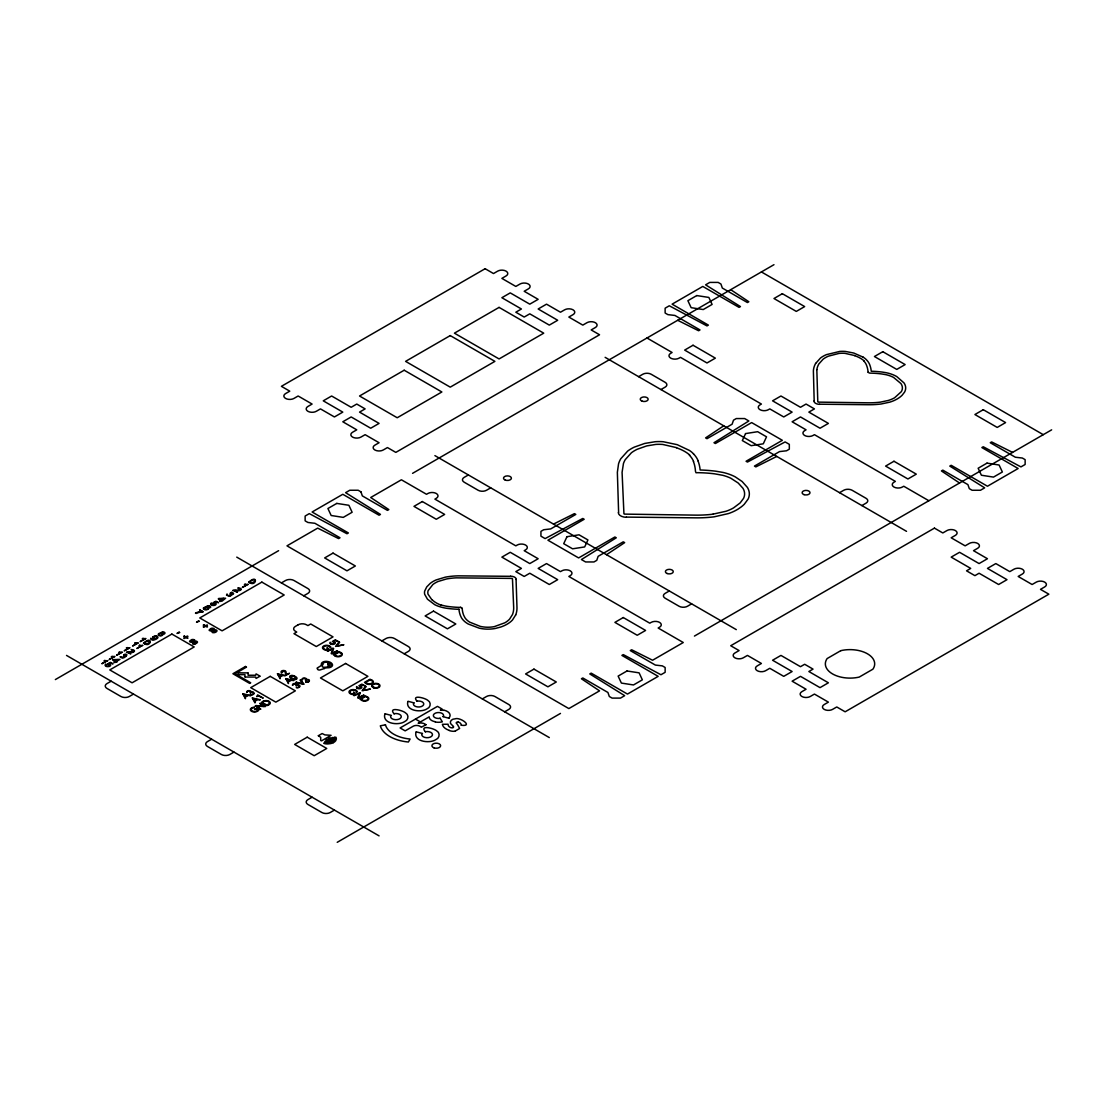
<?xml version="1.0" encoding="UTF-8"?>
<svg xmlns="http://www.w3.org/2000/svg" width="1107" height="1107" viewBox="0 0 1107 1107"><rect width="100%" height="100%" fill="white"/><g stroke="black" fill="none" stroke-linecap="round" stroke-linejoin="round"><path stroke-width="1.5" d="M322.843 664.449C320.324 668.033 324.78 667.396 327.686 666.926M816.828 369.641L817.796 401.799A1.508 0.872 0 0 0 818.336 402.118L867.874 402.81A52.749 30.456 0 0 0 880.328 402.145L888.243 400.471A26.596 15.36 0 0 0 894.636 397.759L901.347 391.643A20.272 11.707 0 0 0 902.274 386.772A21.075 12.163 0 0 0 900.918 383.548L893.584 377.432A24.146 13.934 0 0 0 886.001 374.692L881.518 373.931A59.986 34.635 0 0 0 869.687 373.114L868.054 372.353M322.87 663.937L322.967 663.591A3.044 1.757 0 0 1 323.59 662.885A3.196 1.84 0 0 1 325.167 662.29A3.542 2.048 0 0 1 326.731 662.235A5.189 3.003 0 0 1 330.993 664.684A3.542 2.048 0 0 1 330.813 665.708A3.196 1.84 0 0 1 329.637 666.594A3.044 1.757 0 0 1 328.613 666.857L327.824 666.926M332.737 648.896L331.187 653.545L331.892 653.946L337.483 650.722L332.155 653.144L333.65 648.508L332.93 648.107L327.354 651.331L332.723 648.882M515.696 614.911L512.513 619.975A30.498 17.615 0 0 1 505.013 625.289L503.823 625.829A33.86 19.552 0 0 1 500.502 627.102L495.272 628.472A23.344 13.478 0 0 1 487.758 629.136A24.548 14.17 0 0 1 485.544 629.067A24.271 14.017 0 0 1 479.193 628.167L468.164 623.974A28.035 16.19 0 0 1 461.453 617.775L460.415 615.575A65.202 37.638 0 0 1 458.962 609.265M815.693 363.387L820.495 358.018A28.657 16.55 0 0 1 826.459 354.627L839.798 351.417A21.96 12.689 0 0 1 845.43 351.445L853.801 353.05L863.197 357.187M384.821 714.126C382.123 723.743 398.548 725.791 404.636 721.612C408.552 720.2 409.216 714.762 405.411 712.783C402.381 710.154 387.768 706.64 394.134 713.89M407.846 701.589C405.259 710.888 421.103 712.866 426.998 708.84C430.789 707.47 431.412 702.225 427.745 700.302C424.88 697.839 410.932 694.338 417.09 701.312M416.011 732.128C413.312 741.745 429.737 743.793 435.826 739.628C439.728 738.217 440.434 732.779 436.601 730.786C433.598 728.198 419.069 724.642 425.434 731.865M203.563 607.895L208.199 605.723A2.297 1.328 0 0 1 209.251 605.861L210.441 606.553A2.006 1.162 0 0 1 210.468 607.549L209.403 607.522M250.639 694.352L250.486 694.809A2.615 1.508 0 0 0 252.894 694.573A2.56 1.481 0 0 0 253.282 692.249M305.961 681.746L305.823 682.203A2.615 1.508 0 0 0 308.216 681.967A2.56 1.481 0 0 0 308.604 679.643M152.932 636.926L154.44 636.068A2.394 1.384 0 0 1 155.644 635.944A2.269 1.315 0 0 1 156.779 636.165M208.185 609.071L208.324 608.961A2.38 1.37 0 0 0 208.628 608.034A2.145 1.245 0 0 0 208.158 607.425A2.311 1.328 0 0 0 205.902 606.968M259.896 676.294L256.077 678.425L255.675 677.069L245.117 677.027M328.239 665.335L328.378 664.74A2.934 1.702 0 0 0 327.714 664.117L327.686 664.103M723.743 425.808L705.602 437.888L706.986 438.704L732.114 424.202L733.498 420.176L736.293 418.557L744.665 418.557L748.858 420.978L713.973 442.731L715.357 443.533L751.639 422.583L782.345 440.309L746.063 461.259L747.46 462.062L785.126 441.928L789.319 444.336L789.319 449.179L786.524 450.784L779.549 451.587L754.434 466.089L755.832 466.891L776.754 456.43M606.525 554.704L624.666 542.624L623.269 541.821L598.154 556.323L596.756 560.35L593.961 561.955L585.589 561.955L581.41 559.547L616.295 537.794L614.897 536.978L578.615 557.928L547.923 540.202L584.192 519.266L582.808 518.45L545.128 538.597L540.936 536.175L540.936 531.346L543.731 529.741L550.705 528.925L575.82 514.423L574.436 513.62L553.5 524.095M327.686 663.84L328.239 663.813A3.736 2.159 0 0 1 328.917 664.366A2.477 1.425 0 0 1 329.194 665.03A1.439 0.83 0 0 1 328.765 665.625L328.267 665.639M192.604 643.637L195.51 643.112A4.054 2.339 0 0 0 195.953 642.849C197.309 640.939 184.744 643.887 191.691 639.625A2.671 1.55 0 0 1 194.652 639.929L193.988 640.344A2.366 1.37 0 0 0 193.172 640.081L190.487 640.995L191.76 642.005A2.532 1.467 0 0 0 192.286 641.88A18.086 10.447 0 0 0 193.102 641.617L194.472 641.188A2.076 1.204 0 0 1 197.447 641.935A2.131 1.232 0 0 1 197.226 642.586A3.888 2.242 0 0 1 195.04 643.873M55.35 679.573L278.604 550.677M412.565 473.339L773.973 264.684M104.667 660.519L104.003 660.893A6.089 3.515 0 0 0 106.203 661.211L101.858 663.73L107.67 660.644M142.928 638.421L142.277 638.794A6.089 3.515 0 0 0 144.477 639.113L140.119 641.631L145.944 638.545A4.871 2.809 0 0 1 142.969 638.365M245.076 584.233L244.412 584.607A6.089 3.515 0 0 0 246.612 584.939L242.267 587.443L248.093 584.358M139.662 645.27L138.998 645.658A6.089 3.515 0 0 0 141.198 645.976L136.853 648.481L142.665 645.409M111.17 681.192L106.978 683.6A5.922 3.418 0 0 0 106.978 688.443L120.926 696.497A5.922 3.418 0 0 0 129.311 696.497L133.49 694.075M281.399 582.905L285.592 580.483A5.922 3.418 0 0 1 293.964 580.483L307.912 588.55A5.922 3.418 0 0 1 307.912 593.38L303.733 595.801M468.386 474.958L464.193 477.366A5.922 3.418 0 0 0 464.193 482.209L478.155 490.263A5.922 3.418 0 0 0 486.527 490.263L490.705 487.841M638.614 376.671L642.807 374.249A5.922 3.418 0 0 1 651.179 374.249L665.127 382.302A5.922 3.418 0 0 1 665.127 387.146L660.948 389.553M326.067 649.74L327.755 648.771L326.952 647.733L328.821 648.813L326.302 650.252M262.968 701.492L261.238 702.502L266.815 705.726L268.669 704.647M263.438 701.81L262.304 702.461L266.884 705.104L267.936 704.495M211.631 739.199L207.452 741.607A5.922 3.418 0 0 0 207.452 746.45L221.4 754.504A5.922 3.418 0 0 0 229.772 754.504L233.964 752.082M381.873 640.911L386.052 638.49A5.922 3.418 0 0 1 394.424 638.49L408.386 646.543A5.922 3.418 0 0 1 408.386 651.386L404.193 653.794M312.105 797.192L307.912 799.614A5.922 3.418 0 0 0 307.912 804.443L321.874 812.51A5.922 3.418 0 0 0 330.246 812.51L334.425 810.089M482.334 698.918L486.527 696.497A5.922 3.418 0 0 1 494.898 696.497L508.846 704.55A5.922 3.418 0 0 1 508.846 709.379L504.667 711.801M669.32 590.958L665.127 593.38A5.922 3.418 0 0 0 665.127 598.209L679.089 606.262A5.922 3.418 0 0 0 687.461 606.262L691.64 603.855M839.549 492.67L843.742 490.263A5.922 3.418 0 0 1 852.113 490.263L866.061 498.316A5.922 3.418 0 0 1 866.061 503.145L861.883 505.567M337.22 842.316L560.474 713.42M694.435 636.082L1051.65 429.834M155.284 638.85L152.738 639.514L150.884 638.213A1.951 1.121 0 0 0 150.898 639.196L151.244 639.486A3.017 1.744 0 0 0 151.714 639.749A2.463 1.425 0 0 0 153.596 640.012L154.011 639.943A3.736 2.159 0 0 0 154.662 639.791L155.852 639.279A12.329 7.112 0 0 0 156.613 638.85L157.498 638.199A2.629 1.522 0 0 0 156.807 636.138M333.249 742.672L334.176 742.133A8.621 4.968 0 0 0 335.795 740.555L336.32 739.075A8.648 4.995 0 0 0 335.919 737.248L334.328 737.207M425.974 724.767L421.269 727.23A5.59 3.224 0 0 0 420.702 726.759L420.203 726.441A5.286 3.044 0 0 0 418.059 725.597A4.912 2.837 0 0 0 414.281 725.777A5.604 3.238 0 0 0 413.036 726.317L405.162 730.869L400.097 727.949L437.473 706.363L442.122 709.047L440.392 710.154A8.69 5.009 0 0 1 443.852 710.362M230.242 593.781L229.924 595.704L227.793 595.538L227.032 593.975L226.52 595.137L229.952 596.299L233.619 593.698L232.013 592.245L230.367 592.909A1.384 0.803 0 0 1 232.774 593.255A1.384 0.803 0 0 1 231.321 594.321M123.666 655.579C125.382 659.426 115.861 654.555 122.393 658.181C125.949 657.683 129.657 652.784 123.79 654.721M214.038 602.582L215.782 601.904L218.563 602.734L215.907 601.198L213.014 602.941A1.785 1.024 0 0 1 215.021 604.062A1.785 1.024 0 0 1 212.682 604.934A1.785 1.024 0 0 1 211.741 603.412M108.555 663.73L110.299 663.051L113.08 663.882L110.423 662.346L107.531 664.103A1.785 1.024 0 0 1 109.551 665.21A1.785 1.024 0 0 1 107.213 666.082A1.785 1.024 0 0 1 106.258 664.574M281.704 672.752L282.382 672.503A1.813 1.052 0 0 1 282.05 671.852A1.522 0.886 0 0 1 282.34 671.395L285.011 671.479L285.924 675.353L289.494 673.291L286.035 674.703L286.049 672.24A12.495 7.209 0 0 0 286.035 671.991A2.546 1.467 0 0 0 282.825 670.551A2.546 1.467 0 0 0 281.552 672.821M385.485 724.808L380.324 725.818A33.791 19.511 0 0 0 408.372 742.008L410.13 739.033A29.737 17.172 0 0 1 385.43 724.808M301.976 679.836C303.249 677.387 306.708 678.84 305.49 680.307A1.896 1.093 0 0 1 308.037 679.975A1.896 1.093 0 0 1 308.549 681.497A1.896 1.093 0 0 1 305.906 681.787M246.653 692.442C247.996 689.924 251.4 691.557 250.154 692.913A1.896 1.093 0 0 1 252.714 692.581A1.896 1.093 0 0 1 253.212 694.103A1.896 1.093 0 0 1 250.583 694.393M292.497 685.302C293.922 682.77 297.23 684.472 295.998 685.773A1.896 1.093 0 0 1 298.558 685.454A1.896 1.093 0 0 1 299.056 686.977A1.896 1.093 0 0 1 296.427 687.267L296.33 687.682A2.615 1.508 0 0 0 298.738 687.447A2.56 1.481 0 0 0 299.125 685.122L298.71 685.067A1.73 0.996 0 0 0 297.908 684.915A2.103 1.218 0 0 0 296.634 685.122A1.882 1.079 0 0 0 296.87 684.444A1.702 0.982 0 0 0 296.538 683.96L296.538 683.96M146.193 644.011L146.636 643.9A8.925 5.148 0 0 0 149.334 642.351M455.115 731.16L459.626 728.461L457.343 724.282A16.536 9.548 0 0 1 456.347 723.217A1.439 0.83 0 0 1 458.146 722.096M713.088 514.132L726.081 511.24A37.832 21.849 0 0 0 733.554 507.892L740.154 502.924L743.53 498.399A28.671 16.55 0 0 0 744.554 492.989L744.444 492.2A29.792 17.2 0 0 0 742.922 488.242L738.217 483.039L730.828 478.238A34.206 19.746 0 0 0 722.719 475.304L714.818 473.865A85.696 49.469 0 0 0 697.922 472.689L696.012 472.744L695.583 471.596A3.39 1.965 0 0 1 695.445 471.125A90.082 52.015 0 0 0 693.425 461.55M148.186 640.953L147.729 641.05A8.635 4.982 0 0 0 144.975 642.572L144.477 643.015A1.467 0.844 0 0 0 146.096 644.053M295.002 679.131L296.219 678.425A2.242 1.287 0 0 0 296.026 677.871A4.649 2.684 0 0 0 295.444 677.304M461.425 725.265C473.602 726.787 460.166 716.783 455.074 718.844C451.407 718.651 448.224 722.663 451.988 725.016A19.123 11.042 0 0 1 453.427 726.552M356.537 691.889L357.326 691.889A4.11 2.366 0 0 0 355.873 690.228M510.59 576.318L458.173 575.848A48.127 27.786 0 0 0 445.36 577.148L436.075 579.957A28.657 16.55 0 0 0 430.208 583.403L426.762 586.876L424.659 591.11A21.96 12.689 0 0 0 424.701 594.362L427.468 599.191L434.636 604.616A24.202 13.976 0 0 0 439.41 606.594A30.954 17.864 0 0 0 448.044 608.476A68.897 39.783 0 0 0 459.018 609.293M819.623 404.207L867.805 404.719A56.07 32.366 0 0 0 881.047 404.013L889.807 402.145A30.498 17.615 0 0 0 899.009 397.814L899.949 397.122A33.86 19.552 0 0 0 902.15 395.213L904.516 392.182A23.344 13.478 0 0 0 905.678 387.851A24.548 14.17 0 0 0 905.554 386.578A24.271 14.017 0 0 0 904.004 382.911L896.739 376.546A28.035 16.19 0 0 0 886.001 372.672L882.196 372.063A65.202 37.638 0 0 0 871.251 371.232A68.897 39.783 0 0 0 869.798 364.936A30.954 17.864 0 0 0 866.615 359.955A24.202 13.976 0 0 0 863.197 357.187M626.382 517.107L695.224 517.841A80.105 46.245 0 0 0 714.14 516.831L728.517 513.551A43.298 25.004 0 0 0 738.369 508.916L741.123 506.992A48.362 27.924 0 0 0 744.278 504.252L748.124 499.063A33.072 19.096 0 0 0 749.328 493.75A35.078 20.258 0 0 0 749.148 491.923A34.345 19.829 0 0 0 747.405 487.426L742.133 481.517L735.228 476.854A39.769 22.956 0 0 0 722.954 472.426L715.772 471.195A93.14 53.773 0 0 0 700.136 470.005A98.426 56.817 0 0 0 698.074 461.01M129.934 651.774C139.51 651.636 128.163 649.422 131.858 649.574C137.78 650.432 132.508 653.794 128.91 652.272A3.598 2.076 0 0 0 128.066 652.3L130.792 653.877L126.489 652.175A5.078 2.934 0 0 1 129.865 651.912M324.711 742.755L323.687 743.198L324.78 743.683A8.648 4.995 0 0 0 327.935 743.918L330.495 743.613A8.621 4.968 0 0 0 333.359 742.617M460.899 607.425L462.297 608.366M408.082 701.284L414.143 702.903M442.925 716.644L449.027 718.263M385.07 713.78L391.352 715.44M416.218 731.838L422.5 733.498M854.756 355.582L845.07 353.354A18.999 10.973 0 0 0 838.981 353.424L828.451 356.15A25.627 14.792 0 0 0 823.124 359.18L818.82 363.995A42.965 24.811 0 0 0 816.855 369.655M676.571 447.643L662.733 444.46A27.038 15.609 0 0 0 655.773 444.419L646.696 445.927L637.3 449.234A36.503 21.075 0 0 0 631.391 452.791L625.234 459.654A56.194 32.449 0 0 0 623.449 463.529L622.079 472.329L623.933 513.8A2.131 1.232 0 0 0 624.542 514.118L695.307 515.129A75.345 43.505 0 0 0 713.102 514.174M248.01 672.904L238.143 672.835L238.143 674.647L244.951 674.647L244.951 676.847M308.493 679.712L308.203 679.587A1.73 0.996 0 0 0 307.386 679.449A2.103 1.218 0 0 0 306.127 679.643A1.882 1.079 0 0 0 306.362 678.978A1.702 0.982 0 0 0 306.016 678.48L305.919 678.411A2.38 1.37 0 0 0 303.11 678.19A2.38 1.37 0 0 0 302.169 679.795M253.171 692.318L252.866 692.193A1.73 0.996 0 0 0 252.064 692.055A2.076 1.204 0 0 0 250.943 692.193L250.791 692.249A1.882 1.079 0 0 0 251.026 691.584A1.702 0.982 0 0 0 250.694 691.086A2.38 1.37 0 0 0 247.788 690.796A2.38 1.37 0 0 0 246.833 692.401M211.935 603.495L211.202 603.135A2.532 1.467 0 0 0 210.967 604.74A2.532 1.467 0 0 0 213.526 605.46A2.629 1.522 0 0 0 216.128 604.048A2.629 1.522 0 0 0 214.108 602.402M105.719 664.297L106.466 664.643M1012.573 452.403L991.637 441.928L990.253 442.731L1015.368 457.233L1022.342 458.035L1025.137 459.654L1025.137 464.483L1020.945 466.905L983.265 446.758L981.867 447.56L1018.149 468.51L987.458 486.236L951.176 465.286L949.778 466.089L984.663 487.841L980.484 490.263L972.112 490.263L969.317 488.657L967.919 484.631L942.804 470.129L941.407 470.932L959.548 483.012M677.678 320.283L698.614 330.758L700.011 329.941L674.896 315.44L667.908 314.637L665.127 313.032L665.127 308.189L669.306 305.781L706.986 325.915L708.383 325.112L672.101 304.162L702.793 286.436L739.075 307.386L740.472 306.584L705.588 284.831L709.781 282.41L718.152 282.41L720.934 284.029L722.331 288.055L747.446 302.557L748.844 301.754L730.703 289.66M761.408 271.935L1043.278 434.677M646.986 337.995L672.101 352.496L670.717 353.299A5.922 3.418 0 0 0 670.717 358.142A5.922 3.418 0 0 0 679.089 358.142L680.473 357.34L761.408 404.055L760.011 404.858A5.922 3.418 0 0 0 760.011 409.701A5.922 3.418 0 0 0 768.383 409.701L769.78 408.898L783.742 416.952L792.114 412.108L772.575 400.831L780.947 396.002L800.486 407.279L806.062 404.055L814.434 408.898L808.857 412.108L828.396 423.4L820.024 428.229L800.486 416.952L792.114 421.781L806.062 429.834L804.664 430.651A5.922 3.418 0 0 0 804.664 435.48A5.922 3.418 0 0 0 813.036 435.48L814.434 434.677L895.369 481.393L893.972 482.209A5.922 3.418 0 0 0 893.972 487.038A5.922 3.418 0 0 0 902.343 487.038L903.741 486.236L928.856 500.738M605.128 357.34L906.536 531.346M434.899 455.614L736.293 629.634M236.746 557.125L549.307 737.58M233.079 590.501L237.382 592.203L234.656 590.626A3.598 2.076 0 0 1 235.5 590.612C238.379 591.968 244.689 588.993 238.78 587.886C234.186 587.9 246.75 589.74 236.524 590.1A5.078 2.934 0 0 0 232.954 590.335M340.693 652.59L338.963 651.58L333.373 654.804L335.227 655.87M340.153 652.853L339.019 652.203L334.452 654.846L335.504 655.455M371.786 680.21L370.056 679.2L364.466 682.424L366.32 683.489M371.246 680.473L370.112 679.823L365.545 682.466L366.597 683.074A3.487 2.02 0 0 0 371.634 683.323A3.487 2.02 0 0 0 371.44 680.335M415.457 719.08L420.342 721.902M367.206 696.898L365.476 695.888L359.886 699.112L361.74 700.178M366.666 697.161L365.531 696.511L360.965 699.154L362.017 699.762M195.524 613.084L196.202 613.472A9.963 5.756 0 0 1 197.987 612.738A12.219 7.057 0 0 1 203.287 611.853L199.564 609.86L202.29 611.438A10.987 6.338 0 0 0 195.552 613.098M258.056 709.947L256.354 708.964L254.555 709.435L256.423 708.355L258.941 709.808A5.715 3.293 0 0 1 257.391 711.317A4.165 2.408 0 0 1 250.694 710.639A4.165 2.408 0 0 1 254.126 707.235M66.517 655.413L379.078 835.868M259.91 676.045L256.077 673.886L255.675 675.242L248.093 675.242L248.093 673.042M204.2 609.404L203.826 609.154A2.38 1.37 0 0 1 203.563 607.923M330.135 738.092L328.834 738.148A1.619 0.941 0 0 0 328.834 738.494A5.895 3.404 0 0 1 328.917 738.77L326.108 739.684L326.357 740.375A2.768 1.605 0 0 0 327.824 740.486A3.03 1.757 0 0 0 330.412 739.006A2.657 1.536 0 0 0 330.204 738.161M330.536 643.637L330.329 643.458A2.242 1.301 0 0 1 330.066 643.07A2.643 1.522 0 0 1 330.163 642.268L331.643 643.693L333.76 643.596L334.383 642.406L332.391 641.451L335.324 639.818L338.175 641.465L335.338 640.413L333.581 641.382A2.781 1.605 0 0 1 334.757 643.845A2.781 1.605 0 0 1 330.287 643.748M356.938 687.862L356.841 687.765A2.242 1.301 0 0 1 356.579 687.378M431.868 599.731L427.994 594.141A18.999 10.973 0 0 1 428.132 590.626L432.851 584.551A25.627 14.792 0 0 1 438.109 581.479L446.425 578.989A42.965 24.811 0 0 1 456.222 577.854L511.904 578.408A1.508 0.872 0 0 1 512.458 578.712L513.676 607.314A52.749 30.456 0 0 1 512.513 614.496L509.621 619.076A26.596 15.36 0 0 1 504.917 622.771L494.317 626.631A20.272 11.707 0 0 1 485.876 627.171A21.075 12.163 0 0 1 480.3 626.382L469.7 622.148A24.146 13.934 0 0 1 464.968 617.775L463.653 615.188A59.986 34.635 0 0 1 462.214 608.366M440.074 718.166L442.343 721.833A10.226 5.909 0 0 1 435.272 722.013M516.07 579.459L516.969 607.273A56.07 32.366 0 0 1 515.737 614.911M814.185 401.038L813.382 370.776A48.127 27.786 0 0 1 815.624 363.373M618.619 512.583L617.36 472.329L618.55 463.819A61.715 35.632 0 0 1 620.75 458.796L627.641 451.116A40.821 23.565 0 0 1 634.256 447.131L644.758 443.437L655.219 441.707A31.383 18.113 0 0 1 663.259 441.735L677.193 444.668L689.467 450.466A34.151 19.718 0 0 1 693.549 453.87M254.306 707.207L254.306 707.664A3.363 1.937 0 0 0 251.427 710.265A3.363 1.937 0 0 0 256.686 711.04A4.137 2.38 0 0 0 258.083 709.947M854.659 355.679A27.883 16.093 0 0 1 863.972 360.757M868.054 372.021A63.057 36.406 0 0 0 866.546 365.31A27.661 15.968 0 0 0 863.709 360.854M819.623 404.332A5.687 3.279 0 0 1 813.991 401.038M676.432 447.782A39.838 22.998 0 0 1 689.744 455.046M689.37 455.185A39.52 22.818 0 0 1 693.577 461.522M626.382 517.287A8.109 4.691 0 0 1 618.329 512.583M693.508 453.884A44.211 25.53 0 0 1 698.199 460.996M510.59 576.207A5.687 3.279 0 0 1 516.305 579.445M440.835 605.059A27.883 16.093 0 0 1 432.021 599.69M460.332 607.369A2.38 1.37 0 0 1 460.83 607.411M460.318 607.411A63.057 36.406 0 0 1 448.709 606.553A27.661 15.968 0 0 1 441.001 604.906M458.243 722.013A5.881 3.39 0 0 1 461.176 725.265M455.143 731.229A7.846 4.525 0 0 1 449.207 730.495M449.29 730.385A13.547 7.818 0 0 1 442.385 724.31L448.086 724.227A7.14 4.124 0 0 0 450.023 727.299A3.805 2.2 0 0 0 451.518 727.797A1.647 0.955 0 0 0 453.164 727.59A1.647 0.955 0 0 0 453.386 726.566M425.904 724.698A3.625 2.089 0 0 0 425.545 724.421L425.046 724.103A6.199 3.584 0 0 0 422.002 723.079A7.14 4.124 0 0 0 418.169 723.217L429.212 716.852A8.413 4.857 0 0 0 435.397 721.764M417.007 701.174A5.175 2.989 0 0 1 423.746 703.761A5.175 2.989 0 0 1 417.837 706.972A5.175 2.989 0 0 1 413.769 702.931M425.337 731.713A5.355 3.086 0 0 1 432.45 734.315A5.355 3.086 0 0 1 426.389 737.691A5.355 3.086 0 0 1 422.127 733.498M440.157 718.305A5.148 2.975 0 0 1 433.363 715.814A5.148 2.975 0 0 1 439.133 712.562A5.148 2.975 0 0 1 443.298 716.547M443.976 710.168A9.631 5.563 0 0 1 448.861 718.083M394.037 713.724A5.355 3.1 0 0 1 401.246 716.271A5.355 3.1 0 0 1 395.241 719.688A5.355 3.1 0 0 1 390.937 715.496M356.579 687.378A2.643 1.522 0 0 1 356.675 686.575L358.156 688L360.273 687.904L360.896 686.714L358.903 685.759L361.837 684.126L364.687 685.773L361.851 684.721L360.093 685.69A2.781 1.605 0 0 1 361.269 688.167A2.781 1.605 0 0 1 356.8 688.056M356.606 691.889A3.363 1.937 0 0 0 352.012 690.228A3.363 1.937 0 0 0 350.684 693.259A4.137 2.38 0 0 0 352.566 694.075L354.268 693.079L353.465 692.041L355.333 693.12L352.815 694.573A5.715 3.293 0 0 1 350.213 693.674A4.165 2.408 0 0 1 350.103 690.339A4.165 2.408 0 0 1 355.9 690.201M367.316 696.815A4.193 2.422 0 0 1 367.635 700.357A4.193 2.422 0 0 1 361.505 700.302M366.86 697.023A3.487 2.02 0 0 1 367.054 700.011A3.487 2.02 0 0 1 361.878 699.818M291.349 677.692A4.566 2.643 0 0 1 290.754 677.124A2.283 1.315 0 0 1 290.546 676.557L290.781 676.183A1.522 0.872 0 0 1 291.127 675.976L291.778 675.851A6.255 3.612 0 0 1 295.251 677.359M294.905 679.269A6.476 3.736 0 0 1 291.542 677.622M294.061 675.879A4.636 2.671 0 0 0 292.829 675.505A2.684 1.55 0 0 0 291.584 675.436A1.91 1.107 0 0 0 290.726 675.657A2.768 1.591 0 0 0 290.228 675.948L290.131 676.031A1.84 1.065 0 0 0 289.84 676.446M294.061 675.879A8.801 5.078 0 0 1 296.316 677.193A4.483 2.588 0 0 1 296.897 677.913A2.629 1.522 0 0 1 296.953 678.536A1.854 1.079 0 0 1 296.648 678.951L296.455 679.103A2.864 1.647 0 0 1 296.053 679.324L295.915 679.38A1.854 1.079 0 0 1 295.195 679.546A2.629 1.522 0 0 1 293.964 679.477A4.525 2.615 0 0 1 292.732 679.117A9.174 5.3 0 0 1 290.477 677.788M290.518 677.775A3.584 2.076 0 0 1 289.757 676.446M292.677 685.275A2.38 1.37 0 0 1 293.632 683.669A2.38 1.37 0 0 1 296.551 683.808M263.203 701.7A3.487 2.02 0 0 1 268.378 701.589A3.487 2.02 0 0 1 268.046 704.578M262.843 701.437A4.193 2.422 0 0 1 268.959 701.243A4.193 2.422 0 0 1 268.876 704.785M328.322 742.174A5.812 3.363 0 0 1 325.721 742.036L324.794 741.524L325.804 741.178A9.631 5.563 0 0 0 326.703 741.316L326.786 741.316A4.414 2.546 0 0 0 331.837 738.411L331.809 738.314A12.219 7.057 0 0 0 331.574 737.843L332.903 737.456A5.715 3.293 0 0 1 333.332 739.227A6.338 3.667 0 0 1 333.013 739.96A5.812 3.363 0 0 1 332.211 740.832A6.13 3.542 0 0 1 330.979 741.538A5.812 3.363 0 0 1 329.07 742.077A6.338 3.667 0 0 1 328.198 742.188M325.25 742.866A8.856 5.106 0 0 0 326.33 743.018A7.417 4.29 0 0 0 334.784 738.148M334.522 737.511A8.856 5.106 0 0 1 334.771 738.148M371.897 680.127A4.193 2.422 0 0 1 372.215 683.656A4.193 2.422 0 0 1 366.085 683.614M248.093 584.385A4.871 2.809 0 0 1 245.117 584.178M231.349 594.168A1.979 1.135 0 0 1 230.353 593.85M209.735 607.079A1.91 1.107 0 0 1 209.375 607.508M208.102 609.058A2.671 1.536 0 0 1 204.089 609.487M206.027 607.023A3.874 2.242 0 0 1 208.517 606.11M208.559 606.235A1.398 0.816 0 0 1 209.749 607.037M148.172 640.925A1.425 0.83 0 0 1 149.708 641.991M142.678 645.436A4.871 2.809 0 0 1 139.69 645.229M112.001 656.257A4.871 2.809 0 0 0 114.99 656.465L109.15 659.523L113.509 657.005A6.089 3.515 0 0 1 111.309 656.672M123.901 654.777A1.384 0.803 0 0 1 126.198 655.053A1.384 0.803 0 0 1 124.745 656.133M124.773 655.967A1.979 1.135 0 0 1 123.776 655.648M119.445 651.968A4.871 2.809 0 0 0 122.42 652.175L116.595 655.219L120.94 652.715A6.089 3.515 0 0 1 118.753 652.383M105.663 664.269A2.532 1.467 0 0 0 105.483 665.902A2.532 1.467 0 0 0 108.043 666.608A2.629 1.522 0 0 0 110.645 665.21A2.629 1.522 0 0 0 108.624 663.55M107.683 660.671A4.871 2.809 0 0 1 104.695 660.464M155.409 638.767A2.2 1.273 0 0 1 153.472 638.49A2.435 1.411 0 0 1 153.07 638.227A2.117 1.218 0 0 1 152.738 637.743A2.449 1.411 0 0 1 152.711 637.466M152.724 637.494A2.2 1.273 0 0 1 152.932 636.982M161.027 633.246A1.979 1.149 0 0 1 162.881 631.931A1.979 1.149 0 0 1 164.957 633.121A1.979 1.149 0 0 1 162.715 634.2M162.812 634.145A2.325 1.342 0 0 1 160.736 635.805A2.325 1.342 0 0 1 158.246 634.339A2.325 1.342 0 0 1 161.165 633.162M195.067 643.914A2.311 1.328 0 0 1 192.59 643.637M326.302 650.266A5.715 3.293 0 0 1 323.701 649.366A4.165 2.408 0 0 1 323.59 646.031A4.165 2.408 0 0 1 329.388 645.893A4.11 2.366 0 0 1 330.896 647.581L330.024 647.581A3.363 1.937 0 0 0 325.5 645.921A3.363 1.937 0 0 0 324.171 648.951A4.137 2.38 0 0 0 326.053 649.767M340.804 652.507A4.193 2.422 0 0 1 341.122 656.036A4.193 2.422 0 0 1 335.006 655.994M340.347 652.715A3.487 2.02 0 0 1 340.541 655.704A3.487 2.02 0 0 1 335.366 655.51M360.951 491.868L362.335 495.894L387.464 510.396L388.848 509.594L370.707 497.5L401.398 479.788L426.527 494.289L427.911 493.487A5.922 3.418 0 0 1 436.283 493.487A5.922 3.418 0 0 1 436.283 498.316L434.899 499.119L515.82 545.848L517.218 545.045A5.922 3.418 0 0 1 525.59 545.045A5.922 3.418 0 0 1 525.59 549.875L524.192 550.677L538.154 558.731L529.783 563.574L510.244 552.296L501.872 557.125L521.411 568.403L515.82 571.627L524.192 576.456L529.783 573.232L549.307 584.51L557.693 579.681L538.154 568.403L546.526 563.574L560.474 571.627L561.872 570.825A5.922 3.418 0 0 1 570.243 570.825A5.922 3.418 0 0 1 570.243 575.654L568.846 576.456L649.781 623.186L651.179 622.383A5.922 3.418 0 0 1 659.551 622.383A5.922 3.418 0 0 1 659.551 627.212L658.153 628.015L683.268 642.517L652.577 660.242L631.654 649.767L630.257 650.57L655.372 665.072L662.346 665.874L665.141 667.493L665.141 672.323L660.948 674.744L623.283 654.597L621.885 655.399L658.167 676.349L627.461 694.075L591.18 673.125L589.782 673.942L624.666 695.68L620.487 698.102L612.116 698.102L609.32 696.497L607.923 692.47L582.808 677.968L581.41 678.771L599.551 690.851L568.846 708.577L286.976 545.848L317.681 528.122L338.617 538.597L340.015 537.781L314.9 523.279L307.926 522.476L305.131 520.871L305.131 516.042L309.31 513.62L346.989 533.754L348.387 532.951L312.105 512.001L342.81 494.289L379.078 515.225L380.476 514.423L345.592 492.67L349.784 490.249L358.156 490.249L360.951 491.868M164.32 633.079C162.521 635.93 160.64 630.603 164.32 633.107M143.55 643.153C151.106 648.965 153.679 634.339 143.55 643.084M248.757 582.157C256.575 587.969 258.609 573.218 248.757 582.157M209.901 630.021L211.299 630.727A2.532 1.467 0 0 0 211.824 630.603A18.086 10.447 0 0 0 212.641 630.34L214.011 629.911A2.076 1.204 0 0 1 216.972 630.658A2.131 1.232 0 0 1 216.751 631.308A3.888 2.242 0 0 1 214.564 632.595A2.311 1.328 0 0 1 212.129 632.36L215.049 631.834A4.054 2.339 0 0 0 215.491 631.571C216.557 629.634 204.366 632.554 211.229 628.347A2.671 1.55 0 0 1 214.191 628.651L213.513 629.067A2.366 1.37 0 0 0 212.71 628.804L209.901 630.021M318.346 735.726L320.698 737.304L320.698 740.5L321.514 740.874L331.062 735.311L324.891 734.896L322.137 733.54L318.346 735.726M324.379 668.517L320.02 669.956A1.868 1.079 0 0 1 318.027 669.707A1.868 1.079 0 0 1 317.598 668.559A1.425 0.83 0 0 1 317.169 668.075L320.393 666.068A3.363 1.937 0 0 0 320.988 665.404A7.555 4.359 0 0 0 321.293 664.67A16.743 9.672 0 0 0 321.39 663.909L321.5 663.411A4.331 2.505 0 0 1 322.179 662.54L322.746 662.152A4.594 2.657 0 0 1 324.614 661.488A4.995 2.878 0 0 1 326.731 661.377A6.614 3.819 0 0 1 332.474 664.684A4.995 2.878 0 0 1 332.169 666.054A4.594 2.657 0 0 1 331.311 666.871A5.037 2.906 0 0 1 330.453 667.313A4.331 2.505 0 0 1 328.931 667.701L328.087 667.77A11.776 6.794 0 0 0 325.472 667.964A3.363 1.937 0 0 0 324.323 668.337L324.379 668.517M257.779 695.639L256.893 696.69L257.654 694.905L263.231 698.13L257.779 695.639M360.162 692.83L358.654 697.438L363.995 695.03L358.405 698.254L357.699 697.853L359.249 693.203L353.866 695.639L360.162 692.83M249.698 582.019L249.67 582.074A1.467 0.844 0 0 0 251.317 583.057L251.843 582.905A8.925 5.148 0 0 0 254.555 581.355L254.901 581.037A1.425 0.83 0 0 0 253.392 579.916L252.936 580.04A8.635 4.982 0 0 0 250.182 581.576L249.725 581.964M566.964 536.701L563.712 543.689L572.582 548.809L584.676 546.927L587.928 539.939L579.058 534.819L566.964 536.701M745.564 433.584L742.327 440.572L751.183 445.678L763.29 443.81L766.528 436.822L757.672 431.702L745.564 433.584M339.019 641.949L335.573 646.405L343.89 644.758L336.611 646.156L339.641 642.309L339.019 641.949M365.531 686.257L362.086 690.713L370.402 689.066L363.124 690.464L366.154 686.617L365.531 686.257M485.129 268.71L281.399 386.329L289.771 391.172L285.592 393.58A5.922 3.418 0 0 0 285.592 398.423A5.922 3.418 0 0 0 293.964 398.423L298.143 396.002L312.105 404.055L307.912 406.477A5.922 3.418 0 0 0 307.912 411.306A5.922 3.418 0 0 0 316.284 411.306L320.476 408.898L334.425 416.952L342.796 412.108L323.258 400.831L331.63 396.002L351.168 407.279L356.758 404.055L365.13 408.898L359.54 412.108L379.078 423.4L370.707 428.229L351.168 416.952L342.796 421.781L356.758 429.834L352.566 432.256A5.922 3.418 0 0 0 352.566 437.085A5.922 3.418 0 0 0 360.937 437.085L365.13 434.677L379.078 442.731L374.886 445.139A5.922 3.418 0 0 0 374.886 449.982A5.922 3.418 0 0 0 383.257 449.982L387.45 447.56L395.822 452.389L599.551 334.771L591.18 329.941L595.358 327.52A5.922 3.418 0 0 0 595.358 322.69A5.922 3.418 0 0 0 586.987 322.69L582.808 325.112L568.846 317.059L573.039 314.637A5.922 3.418 0 0 0 573.039 309.808A5.922 3.418 0 0 0 564.667 309.808L560.474 312.216L546.526 304.162L538.154 308.991L557.693 320.269L549.307 325.112L529.783 313.835L524.192 317.059L515.82 312.216L521.411 308.991L501.872 297.714L510.244 292.885L529.783 304.162L538.154 299.333L524.192 291.279L528.385 288.858A5.922 3.418 0 0 0 528.385 284.029A5.922 3.418 0 0 0 520.013 284.029L515.82 286.436L501.872 278.383L506.051 275.961A5.922 3.418 0 0 0 506.051 271.132A5.922 3.418 0 0 0 497.68 271.132L493.501 273.554L485.129 268.71M450.245 335.587L405.591 361.366L450.245 387.146L494.898 361.366L450.245 335.587M499.077 307.386L454.423 333.165L499.077 358.945L543.731 333.165L499.077 307.386M404.193 370.222L359.54 396.002L397.219 417.754L441.873 391.975L404.193 370.222M336.777 503.408L327.921 508.514L331.159 515.502L343.267 517.384L352.123 512.264L348.885 505.276L336.777 503.408M696.76 295.569L687.89 300.689L691.142 307.677L703.249 309.545L712.105 304.425L708.867 297.437L696.76 295.569M126.973 647.623L126.323 648.01A6.089 3.515 0 0 0 128.523 648.328L124.178 650.833L129.989 647.747A4.871 2.809 0 0 1 127.014 647.581M135.358 642.793L134.694 643.167A6.089 3.515 0 0 0 136.894 643.485L132.549 646.004L138.361 642.918A4.871 2.809 0 0 1 135.386 642.738M113.288 659.647L112.651 660.021L115.1 661.433L113.8 662.194L114.464 662.581L117.162 661.889L116.415 661.46L120.013 659.385L113.288 659.647M218.882 598.5L218.245 598.873L220.694 600.285L219.394 601.046L220.058 601.433L222.106 601.101L225.607 598.237L218.882 598.5M223.808 598.486L221.345 599.925L219.56 598.887L223.808 598.486M118.214 659.647L115.751 661.073L113.966 660.049L118.214 659.647M171.862 634.062L109.773 669.915L132.093 682.798L194.195 646.945L171.862 634.062M261.861 582.102L199.772 617.955L222.092 630.838L284.195 594.985L261.861 582.102M179.099 632.194L176.982 633.425L179.735 632.567L179.099 632.194M198.637 620.916L196.52 622.148L199.274 621.29L198.637 620.916M184.315 636.055L183.679 636.414L185.201 637.3L183.679 638.172L184.288 638.518L185.796 637.646L187.955 638.144L186.446 637.272L187.955 636.4L187.346 636.055L185.838 636.926L184.315 636.055M203.854 624.777L203.218 625.137L204.726 626.009L203.218 626.894L203.826 627.24L205.335 626.368L207.493 626.866L205.971 625.995L207.493 625.123L205.376 625.649L203.854 624.777M333.027 553.099L324.655 557.928L346.989 570.825L355.361 565.981L333.027 553.099M422.334 501.54L413.963 506.369L436.283 519.266L444.654 514.423L422.334 501.54M693.037 345.246L684.666 350.089L706.986 362.971L715.357 358.142L693.037 345.246M782.345 293.687L773.973 298.516L796.293 311.413L804.664 306.584L782.345 293.687M298.143 624.791L295.361 626.41A5.922 3.418 0 0 0 295.361 631.239L296.745 632.042L293.964 633.661L316.284 646.543L333.027 636.885L310.707 623.988L307.912 625.607L306.514 624.791A5.922 3.418 0 0 0 298.143 624.791M245.477 666.483L232.913 673.734L249.656 683.406L250.708 682.798L235.002 673.734L246.515 667.092L245.477 666.483M270.233 676.349L250.708 687.641L275.823 702.142L295.361 690.851L270.233 676.349M242.848 693.785L245.463 698.711L245.228 697.161L248.12 695.487L250.832 695.625L242.848 693.785M277.47 673.789L280.085 678.729L279.85 677.166L282.728 675.505L285.44 675.63L277.47 673.789M247.387 695.307L244.924 696.732L243.194 694.31L247.387 695.307M281.994 675.325L279.545 676.751L277.802 674.329L281.994 675.325M252.354 697.963L254.97 702.89L254.735 701.34L257.613 699.679L260.325 699.804L252.354 697.963M285.841 678.633L288.457 683.559L288.221 682.009L291.099 680.335L293.812 680.473L285.841 678.633M256.879 699.499L254.43 700.911L252.687 698.489L256.879 699.499M290.366 680.155L287.917 681.58L286.173 679.158L290.366 680.155M255.925 705.574L255.219 705.975L260.795 709.2L256.561 706.1L265.334 706.584L259.758 703.36L263.936 706.432L255.925 705.574M296.385 682.203L295.763 682.562L304.079 684.209L300.634 679.753L300.025 680.113L303.055 683.946L296.385 682.203M433.501 611.106L425.13 615.935L447.449 628.831L455.821 623.988L433.501 611.106M882.805 351.694L874.433 356.523L896.767 369.42L905.139 364.577L882.805 351.694M345.592 663.467L320.476 677.968L342.796 690.851L367.911 676.349L345.592 663.467M307.22 737.179L294.656 744.43L314.194 755.707L326.745 748.457L307.22 737.179M533.961 669.112L525.59 673.942L547.923 686.824L556.295 681.995L533.961 669.112M623.269 617.54L614.897 622.383L637.217 635.266L645.589 630.437L623.269 617.54M893.972 461.259L885.6 466.089L907.92 478.985L916.292 474.142L893.972 461.259M983.279 409.701L974.907 414.53L997.227 427.427L1005.599 422.583L983.279 409.701M627.005 670.98L618.135 676.1L621.387 683.088L633.495 684.956L642.351 679.836L639.113 672.848L627.005 670.98M987.015 463.127L978.145 468.247L981.397 475.235L993.491 477.103L1002.361 471.997L999.109 465.009L987.015 463.127M934.433 528.122L730.717 645.741L739.089 650.57L734.896 652.992A5.922 3.418 0 0 0 734.896 657.821A5.922 3.418 0 0 0 743.267 657.821L747.46 655.413L761.408 663.467L757.23 665.888A5.922 3.418 0 0 0 757.23 670.717A5.922 3.418 0 0 0 765.601 670.717L769.78 668.296L783.742 676.349L792.114 671.52L772.575 660.242L780.947 655.413L800.486 666.691L804.664 664.269L813.036 669.112L808.857 671.52L828.396 682.798L820.024 687.641L800.486 676.349L792.114 681.192L806.062 689.246L801.883 691.667A5.922 3.418 0 0 0 801.883 696.497A5.922 3.418 0 0 0 810.255 696.497L814.434 694.075L828.396 702.142L824.203 704.55A5.922 3.418 0 0 0 824.203 709.379A5.922 3.418 0 0 0 832.575 709.379L836.767 706.972L845.139 711.801L1048.855 594.182L1040.483 589.353L1044.676 586.931A5.922 3.418 0 0 0 1044.676 582.102A5.922 3.418 0 0 0 1036.304 582.102L1032.111 584.51L1018.163 576.456L1022.342 574.049A5.922 3.418 0 0 0 1022.342 569.206A5.922 3.418 0 0 0 1013.97 569.206L1009.792 571.627L995.83 563.574L987.458 568.403L1006.996 579.681L998.625 584.51L979.086 573.232L974.907 575.654L966.536 570.825L970.714 568.403L951.176 557.125L959.561 552.296L979.086 563.574L987.458 558.731L973.51 550.677L977.689 548.269A5.922 3.418 0 0 0 977.689 543.426A5.922 3.418 0 0 0 969.317 543.426L965.138 545.848L951.176 537.794L955.369 535.373A5.922 3.418 0 0 0 955.369 530.544A5.922 3.418 0 0 0 946.997 530.544L942.804 532.951L934.433 528.122M840.808 650.653L827.137 658.554A24.672 14.239 0 0 0 832.575 673.942A24.672 14.239 0 0 0 859.226 677.083L872.897 669.182A24.672 14.239 0 0 0 867.459 653.794A24.672 14.239 0 0 0 840.808 650.653M434.027 747.875A4.373 2.532 0 0 0 440.641 745.731A4.373 2.532 0 0 0 434.124 743.503A4.373 2.532 0 0 0 434.027 747.875M804.083 494.649A3.944 2.283 0 0 0 810.006 492.67A3.944 2.283 0 0 0 804.083 490.705A3.944 2.283 0 0 0 804.083 494.649M667.106 573.509A3.944 2.283 0 0 0 673.25 571.793A3.944 2.283 0 0 0 667.59 569.579A3.944 2.283 0 0 0 667.106 573.509M505.235 480.064A3.944 2.283 0 0 0 511.392 478.335A3.944 2.283 0 0 0 505.733 476.121A3.944 2.283 0 0 0 505.235 480.064M642.226 401.204A3.944 2.283 0 0 0 648.149 399.226A3.944 2.283 0 0 0 642.226 397.247A3.944 2.283 0 0 0 642.226 401.204M373.613 687.793A4.165 2.408 0 0 0 380.005 685.87A4.165 2.408 0 0 0 373.903 683.628A4.165 2.408 0 0 0 373.613 687.793M374 687.419A3.418 1.965 0 0 0 379.244 685.856A3.418 1.965 0 0 0 374.263 684.015A3.418 1.965 0 0 0 374 687.419M205.127 609.21A1.744 1.01 0 0 0 207.756 608.338A1.744 1.01 0 0 0 205.155 607.466A1.744 1.01 0 0 0 205.127 609.21M154.468 638.296A1.744 1.01 0 0 0 157.097 637.466A1.744 1.01 0 0 0 154.523 636.567A1.744 1.01 0 0 0 154.468 638.296M159.685 635.335A1.633 0.941 0 0 0 162.134 634.519A1.633 0.941 0 0 0 159.685 633.702A1.633 0.941 0 0 0 159.685 635.335"/></g></svg>
